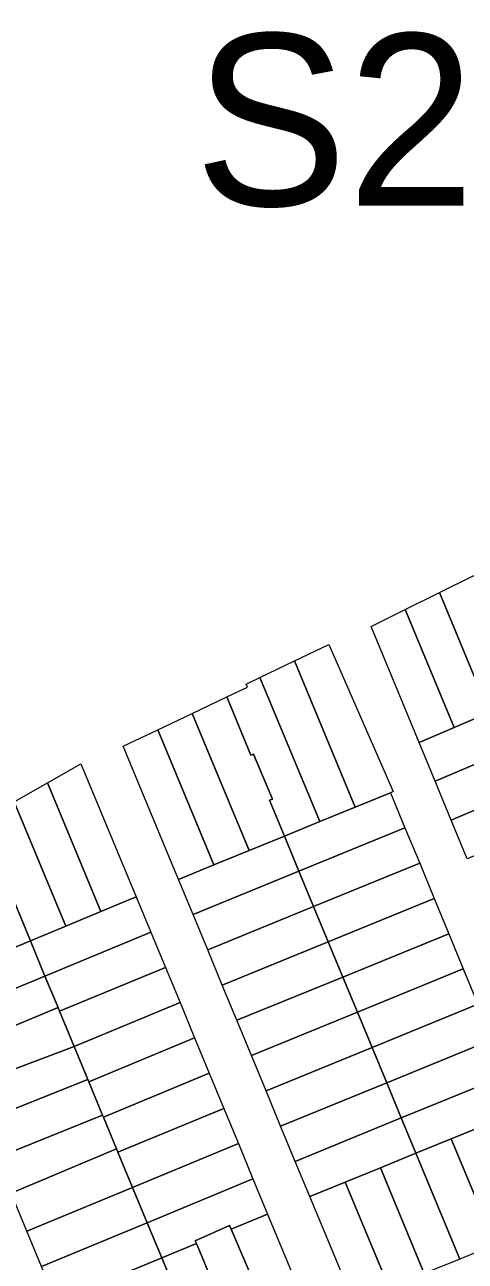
# Model space of a CAD drawing. Header units: metres. Extents: x 3873 to 16340, y -5213 to 3289.
# Drawn here: x 4135.6 to 4251.1, y 2713.3 to 3037.4 of the extents above; entities that cross this region are included whole.
import ezdxf

# ---------------------------------------------------------------- set-up
doc = ezdxf.new("R2010")
doc.units = ezdxf.units.M
for name, color, linetype, lineweight, plot in [('CONTEXTO-MANZANAS', 8, 'Continuous', 0, False), ('CONTEXTO-PARCELAS', 9, 'Continuous', 0, False), ('TEXTO', 7, 'Continuous', 0, False)]:
    doc.layers.add(name, color=color, linetype=linetype, lineweight=lineweight, plot=plot)

msp = doc.modelspace()

# ---------------------------------------------------------------- linework, layer by layer
at = {"layer": 'CONTEXTO-MANZANAS'}
for points in [[(4251.57, 2818.82), (4247.35, 2828.97), (4243.16, 2839.13), (4238.94, 2849.32), (4226.35, 2879.69), (4235.32, 2884.13), (4244.32, 2888.6), (4253.29, 2893.04)], [(4221.82, 2702.57), (4210.32, 2730.29), (4206.5, 2739.5), (4202.66, 2748.75), (4198.85, 2757.97), (4195, 2767.22), (4191.16, 2776.47), (4187.35, 2785.69), (4183.54, 2794.94), (4179.69, 2804.19), (4175.88, 2813.41), (4161.41, 2848.29), (4170.44, 2852.6), (4179.5, 2856.91), (4188.54, 2861.22), (4193.97, 2863.82), (4193.6, 2864.6), (4197.22, 2866.35), (4206.29, 2870.66), (4215.32, 2874.97)], [(4215.32, 2874.97), (4232.13, 2836.41), (4231.41, 2836.13), (4235.25, 2826.88), (4239.1, 2817.63), (4242.91, 2808.41), (4246.72, 2799.16), (4250.54, 2789.94), (4254.38, 2780.69), (4258.22, 2771.44), (4262.04, 2762.22), (4265.88, 2752.97), (4277.35, 2725.25), (4268.1, 2721.47), (4258.85, 2717.69), (4249.6, 2713.91), (4240.32, 2710.13)], [(4132.82, 2833.69), (4141.57, 2838.69), (4150.32, 2843.69), (4164.79, 2808.82), (4168.63, 2799.57), (4172.44, 2790.35), (4176.29, 2781.1), (4180.1, 2771.88), (4183.94, 2762.63), (4187.79, 2753.38), (4191.6, 2744.16), (4195.41, 2734.91), (4199.22, 2725.69), (4210.72, 2697.97), (4201.5, 2694.16), (4192.25, 2690.32), (4183, 2686.47), (4173.79, 2682.66), (4164.54, 2678.82), (4155.32, 2675), (4143.82, 2702.69), (4139.97, 2711.94), (4136.16, 2721.19), (4132.04, 2731.13)]]:
    msp.add_lwpolyline(points, dxfattribs=at)
at = {"layer": 'CONTEXTO-PARCELAS'}
for points in [[(4257.35, 2857.16), (4244.32, 2888.6), (4253.29, 2893.04), (4266.54, 2861.07), (4257.35, 2857.16)], [(4257.35, 2857.16), (4244.32, 2888.6), (4253.29, 2893.04), (4266.54, 2861.07), (4257.35, 2857.16)], [(4257.35, 2857.16), (4244.32, 2888.6), (4253.29, 2893.04), (4266.54, 2861.07), (4257.35, 2857.16)], [(4248.13, 2853.22), (4235.32, 2884.13), (4244.32, 2888.6), (4257.35, 2857.16), (4248.13, 2853.22)], [(4248.13, 2853.22), (4235.32, 2884.13), (4244.32, 2888.6), (4257.35, 2857.16), (4248.13, 2853.22)], [(4248.13, 2853.22), (4235.32, 2884.13), (4244.32, 2888.6), (4257.35, 2857.16), (4248.13, 2853.22)], [(4238.94, 2849.32), (4226.35, 2879.69), (4235.32, 2884.13), (4248.13, 2853.22), (4238.94, 2849.32)], [(4238.94, 2849.32), (4226.35, 2879.69), (4235.32, 2884.13), (4248.13, 2853.22), (4238.94, 2849.32)], [(4238.94, 2849.32), (4226.35, 2879.69), (4235.32, 2884.13), (4248.13, 2853.22), (4238.94, 2849.32)], [(4232.13, 2836.41), (4231.41, 2836.13), (4222.16, 2832.35), (4206.29, 2870.66), (4215.32, 2874.97), (4232.13, 2836.41)], [(4232.13, 2836.41), (4231.41, 2836.13), (4222.16, 2832.35), (4206.29, 2870.66), (4215.32, 2874.97), (4232.13, 2836.41)], [(4232.13, 2836.41), (4231.41, 2836.13), (4222.16, 2832.35), (4206.29, 2870.66), (4215.32, 2874.97), (4232.13, 2836.41)], [(4197.22, 2866.35), (4206.29, 2870.66), (4222.16, 2832.35), (4212.91, 2828.57), (4197.22, 2866.35)], [(4197.22, 2866.35), (4206.29, 2870.66), (4222.16, 2832.35), (4212.91, 2828.57), (4197.22, 2866.35)], [(4197.22, 2866.35), (4206.29, 2870.66), (4222.16, 2832.35), (4212.91, 2828.57), (4197.22, 2866.35)], [(4193.97, 2863.82), (4193.6, 2864.6), (4197.22, 2866.35), (4212.91, 2828.57), (4203.63, 2824.75), (4199.75, 2834.13), (4200.54, 2834.47), (4195.54, 2846.22), (4194.85, 2845.94), (4188.54, 2861.22), (4193.97, 2863.82)], [(4193.97, 2863.82), (4193.6, 2864.6), (4197.22, 2866.35), (4212.91, 2828.57), (4203.63, 2824.75), (4199.75, 2834.13), (4200.54, 2834.47), (4195.54, 2846.22), (4194.85, 2845.94), (4188.54, 2861.22), (4193.97, 2863.82)], [(4193.97, 2863.82), (4193.6, 2864.6), (4197.22, 2866.35), (4212.91, 2828.57), (4203.63, 2824.75), (4199.75, 2834.13), (4200.54, 2834.47), (4195.54, 2846.22), (4194.85, 2845.94), (4188.54, 2861.22), (4193.97, 2863.82)], [(4188.54, 2861.22), (4194.85, 2845.94), (4195.54, 2846.22), (4200.54, 2834.47), (4199.75, 2834.13), (4203.63, 2824.75), (4194.38, 2820.97), (4179.5, 2856.91), (4188.54, 2861.22)], [(4188.54, 2861.22), (4194.85, 2845.94), (4195.54, 2846.22), (4200.54, 2834.47), (4199.75, 2834.13), (4203.63, 2824.75), (4194.38, 2820.97), (4179.5, 2856.91), (4188.54, 2861.22)], [(4188.54, 2861.22), (4194.85, 2845.94), (4195.54, 2846.22), (4200.54, 2834.47), (4199.75, 2834.13), (4203.63, 2824.75), (4194.38, 2820.97), (4179.5, 2856.91), (4188.54, 2861.22)], [(4243.16, 2839.13), (4238.94, 2849.32), (4248.13, 2853.22), (4257.35, 2857.16), (4266.54, 2861.07), (4270.75, 2850.88), (4243.16, 2839.13)], [(4243.16, 2839.13), (4238.94, 2849.32), (4248.13, 2853.22), (4257.35, 2857.16), (4266.54, 2861.07), (4270.75, 2850.88), (4243.16, 2839.13)], [(4243.16, 2839.13), (4238.94, 2849.32), (4248.13, 2853.22), (4257.35, 2857.16), (4266.54, 2861.07), (4270.75, 2850.88), (4243.16, 2839.13)], [(4185.13, 2817.19), (4170.44, 2852.6), (4179.5, 2856.91), (4194.38, 2820.97), (4185.13, 2817.19)], [(4185.13, 2817.19), (4170.44, 2852.6), (4179.5, 2856.91), (4194.38, 2820.97), (4185.13, 2817.19)], [(4185.13, 2817.19), (4170.44, 2852.6), (4179.5, 2856.91), (4194.38, 2820.97), (4185.13, 2817.19)], [(4175.88, 2813.41), (4161.41, 2848.29), (4170.44, 2852.6), (4185.13, 2817.19), (4175.88, 2813.41)], [(4175.88, 2813.41), (4161.41, 2848.29), (4170.44, 2852.6), (4185.13, 2817.19), (4175.88, 2813.41)], [(4175.88, 2813.41), (4161.41, 2848.29), (4170.44, 2852.6), (4185.13, 2817.19), (4175.88, 2813.41)], [(4247.35, 2828.97), (4243.16, 2839.13), (4270.75, 2850.88), (4274.97, 2840.69), (4247.35, 2828.97)], [(4247.35, 2828.97), (4243.16, 2839.13), (4270.75, 2850.88), (4274.97, 2840.69), (4247.35, 2828.97)], [(4247.35, 2828.97), (4243.16, 2839.13), (4270.75, 2850.88), (4274.97, 2840.69), (4247.35, 2828.97)], [(4155.54, 2804.97), (4141.57, 2838.69), (4150.32, 2843.69), (4164.79, 2808.82), (4155.54, 2804.97)], [(4155.54, 2804.97), (4141.57, 2838.69), (4150.32, 2843.69), (4164.79, 2808.82), (4155.54, 2804.97)], [(4155.54, 2804.97), (4141.57, 2838.69), (4150.32, 2843.69), (4164.79, 2808.82), (4155.54, 2804.97)], [(4247.35, 2828.97), (4274.97, 2840.69), (4279.16, 2830.54), (4251.57, 2818.82), (4247.35, 2828.97)], [(4247.35, 2828.97), (4274.97, 2840.69), (4279.16, 2830.54), (4251.57, 2818.82), (4247.35, 2828.97)], [(4247.35, 2828.97), (4274.97, 2840.69), (4279.16, 2830.54), (4251.57, 2818.82), (4247.35, 2828.97)], [(4146.32, 2801.16), (4132.82, 2833.69), (4141.57, 2838.69), (4155.54, 2804.97), (4146.32, 2801.16)], [(4146.32, 2801.16), (4132.82, 2833.69), (4141.57, 2838.69), (4155.54, 2804.97), (4146.32, 2801.16)], [(4146.32, 2801.16), (4132.82, 2833.69), (4141.57, 2838.69), (4155.54, 2804.97), (4146.32, 2801.16)], [(4207.44, 2815.54), (4203.63, 2824.75), (4212.91, 2828.57), (4222.16, 2832.35), (4231.41, 2836.13), (4235.25, 2826.88), (4207.44, 2815.54)], [(4207.44, 2815.54), (4203.63, 2824.75), (4212.91, 2828.57), (4222.16, 2832.35), (4231.41, 2836.13), (4235.25, 2826.88), (4207.44, 2815.54)], [(4207.44, 2815.54), (4203.63, 2824.75), (4212.91, 2828.57), (4222.16, 2832.35), (4231.41, 2836.13), (4235.25, 2826.88), (4207.44, 2815.54)], [(4137.07, 2797.32), (4124.07, 2828.69), (4132.82, 2833.69), (4146.32, 2801.16), (4137.07, 2797.32)], [(4137.07, 2797.32), (4124.07, 2828.69), (4132.82, 2833.69), (4146.32, 2801.16), (4137.07, 2797.32)], [(4137.07, 2797.32), (4124.07, 2828.69), (4132.82, 2833.69), (4146.32, 2801.16), (4137.07, 2797.32)], [(4127.82, 2793.47), (4115.32, 2823.69), (4124.07, 2828.69), (4137.07, 2797.32), (4127.82, 2793.47)], [(4127.82, 2793.47), (4115.32, 2823.69), (4124.07, 2828.69), (4137.07, 2797.32), (4127.82, 2793.47)], [(4127.82, 2793.47), (4115.32, 2823.69), (4124.07, 2828.69), (4137.07, 2797.32), (4127.82, 2793.47)], [(4207.44, 2815.54), (4235.25, 2826.88), (4239.1, 2817.63), (4211.29, 2806.29), (4207.44, 2815.54)], [(4207.44, 2815.54), (4235.25, 2826.88), (4239.1, 2817.63), (4211.29, 2806.29), (4207.44, 2815.54)], [(4207.44, 2815.54), (4235.25, 2826.88), (4239.1, 2817.63), (4211.29, 2806.29), (4207.44, 2815.54)], [(4179.69, 2804.19), (4175.88, 2813.41), (4185.13, 2817.19), (4194.38, 2820.97), (4203.63, 2824.75), (4207.44, 2815.54), (4179.69, 2804.19)], [(4179.69, 2804.19), (4175.88, 2813.41), (4185.13, 2817.19), (4194.38, 2820.97), (4203.63, 2824.75), (4207.44, 2815.54), (4179.69, 2804.19)], [(4179.69, 2804.19), (4175.88, 2813.41), (4185.13, 2817.19), (4194.38, 2820.97), (4203.63, 2824.75), (4207.44, 2815.54), (4179.69, 2804.19)], [(4215.13, 2797.04), (4211.29, 2806.29), (4239.1, 2817.63), (4242.91, 2808.41), (4215.13, 2797.04)], [(4215.13, 2797.04), (4211.29, 2806.29), (4239.1, 2817.63), (4242.91, 2808.41), (4215.13, 2797.04)], [(4215.13, 2797.04), (4211.29, 2806.29), (4239.1, 2817.63), (4242.91, 2808.41), (4215.13, 2797.04)], [(4179.69, 2804.19), (4207.44, 2815.54), (4211.29, 2806.29), (4183.54, 2794.94), (4179.69, 2804.19)], [(4179.69, 2804.19), (4207.44, 2815.54), (4211.29, 2806.29), (4183.54, 2794.94), (4179.69, 2804.19)], [(4179.69, 2804.19), (4207.44, 2815.54), (4211.29, 2806.29), (4183.54, 2794.94), (4179.69, 2804.19)], [(4137.07, 2797.32), (4146.32, 2801.16), (4155.54, 2804.97), (4164.79, 2808.82), (4168.63, 2799.57), (4140.88, 2788.07), (4137.07, 2797.32)], [(4137.07, 2797.32), (4146.32, 2801.16), (4155.54, 2804.97), (4164.79, 2808.82), (4168.63, 2799.57), (4140.88, 2788.07), (4137.07, 2797.32)], [(4137.07, 2797.32), (4146.32, 2801.16), (4155.54, 2804.97), (4164.79, 2808.82), (4168.63, 2799.57), (4140.88, 2788.07), (4137.07, 2797.32)], [(4218.94, 2787.82), (4215.13, 2797.04), (4242.91, 2808.41), (4246.72, 2799.16), (4218.94, 2787.82)], [(4218.94, 2787.82), (4215.13, 2797.04), (4242.91, 2808.41), (4246.72, 2799.16), (4218.94, 2787.82)], [(4218.94, 2787.82), (4215.13, 2797.04), (4242.91, 2808.41), (4246.72, 2799.16), (4218.94, 2787.82)], [(4187.35, 2785.69), (4183.54, 2794.94), (4211.29, 2806.29), (4215.13, 2797.04), (4187.35, 2785.69)], [(4187.35, 2785.69), (4183.54, 2794.94), (4211.29, 2806.29), (4215.13, 2797.04), (4187.35, 2785.69)], [(4187.35, 2785.69), (4183.54, 2794.94), (4211.29, 2806.29), (4215.13, 2797.04), (4187.35, 2785.69)], [(4109.35, 2785.85), (4118.6, 2789.66), (4127.82, 2793.47), (4137.07, 2797.32), (4140.88, 2788.07), (4113.19, 2776.6), (4109.35, 2785.85)], [(4109.35, 2785.85), (4118.6, 2789.66), (4127.82, 2793.47), (4137.07, 2797.32), (4140.88, 2788.07), (4113.19, 2776.6), (4109.35, 2785.85)], [(4109.35, 2785.85), (4118.6, 2789.66), (4127.82, 2793.47), (4137.07, 2797.32), (4140.88, 2788.07), (4113.19, 2776.6), (4109.35, 2785.85)], [(4144.69, 2778.85), (4144.35, 2779.82), (4140.88, 2788.07), (4168.63, 2799.57), (4172.44, 2790.35), (4144.69, 2778.85)], [(4144.69, 2778.85), (4144.35, 2779.82), (4140.88, 2788.07), (4168.63, 2799.57), (4172.44, 2790.35), (4144.69, 2778.85)], [(4144.69, 2778.85), (4144.35, 2779.82), (4140.88, 2788.07), (4168.63, 2799.57), (4172.44, 2790.35), (4144.69, 2778.85)], [(4187.35, 2785.69), (4215.13, 2797.04), (4218.94, 2787.82), (4191.16, 2776.47), (4187.35, 2785.69)], [(4187.35, 2785.69), (4215.13, 2797.04), (4218.94, 2787.82), (4191.16, 2776.47), (4187.35, 2785.69)], [(4187.35, 2785.69), (4215.13, 2797.04), (4218.94, 2787.82), (4191.16, 2776.47), (4187.35, 2785.69)], [(4218.94, 2787.82), (4246.72, 2799.16), (4250.54, 2789.94), (4222.79, 2778.6), (4218.94, 2787.82)], [(4218.94, 2787.82), (4246.72, 2799.16), (4250.54, 2789.94), (4222.79, 2778.6), (4218.94, 2787.82)], [(4218.94, 2787.82), (4246.72, 2799.16), (4250.54, 2789.94), (4222.79, 2778.6), (4218.94, 2787.82)], [(4148.54, 2769.6), (4144.69, 2778.85), (4172.44, 2790.35), (4176.29, 2781.1), (4148.54, 2769.6)], [(4148.54, 2769.6), (4144.69, 2778.85), (4172.44, 2790.35), (4176.29, 2781.1), (4148.54, 2769.6)], [(4148.54, 2769.6), (4144.69, 2778.85), (4172.44, 2790.35), (4176.29, 2781.1), (4148.54, 2769.6)], [(4116.63, 2768.29), (4113.19, 2776.6), (4140.88, 2788.07), (4144.35, 2779.82), (4116.63, 2768.29)], [(4116.63, 2768.29), (4113.19, 2776.6), (4140.88, 2788.07), (4144.35, 2779.82), (4116.63, 2768.29)], [(4116.63, 2768.29), (4113.19, 2776.6), (4140.88, 2788.07), (4144.35, 2779.82), (4116.63, 2768.29)], [(4195, 2767.22), (4191.16, 2776.47), (4218.94, 2787.82), (4222.79, 2778.6), (4195, 2767.22)], [(4195, 2767.22), (4191.16, 2776.47), (4218.94, 2787.82), (4222.79, 2778.6), (4195, 2767.22)], [(4195, 2767.22), (4191.16, 2776.47), (4218.94, 2787.82), (4222.79, 2778.6), (4195, 2767.22)], [(4226.63, 2769.35), (4222.79, 2778.6), (4250.54, 2789.94), (4254.38, 2780.69), (4226.63, 2769.35)], [(4226.63, 2769.35), (4222.79, 2778.6), (4250.54, 2789.94), (4254.38, 2780.69), (4226.63, 2769.35)], [(4226.63, 2769.35), (4222.79, 2778.6), (4250.54, 2789.94), (4254.38, 2780.69), (4226.63, 2769.35)], [(4152.35, 2760.38), (4152.1, 2760.97), (4148.54, 2769.6), (4176.29, 2781.1), (4180.1, 2771.88), (4152.35, 2760.38)], [(4152.35, 2760.38), (4152.1, 2760.97), (4148.54, 2769.6), (4176.29, 2781.1), (4180.1, 2771.88), (4152.35, 2760.38)], [(4152.35, 2760.38), (4152.1, 2760.97), (4148.54, 2769.6), (4176.29, 2781.1), (4180.1, 2771.88), (4152.35, 2760.38)], [(4226.63, 2769.35), (4254.38, 2780.69), (4258.22, 2771.44), (4230.47, 2760.1), (4226.63, 2769.35)], [(4226.63, 2769.35), (4254.38, 2780.69), (4258.22, 2771.44), (4230.47, 2760.1), (4226.63, 2769.35)], [(4226.63, 2769.35), (4254.38, 2780.69), (4258.22, 2771.44), (4230.47, 2760.1), (4226.63, 2769.35)], [(4144.35, 2779.82), (4144.69, 2778.85), (4148.54, 2769.6), (4120.47, 2759.04), (4116.63, 2768.29), (4144.35, 2779.82)], [(4144.35, 2779.82), (4144.69, 2778.85), (4148.54, 2769.6), (4120.47, 2759.04), (4116.63, 2768.29), (4144.35, 2779.82)], [(4144.35, 2779.82), (4144.69, 2778.85), (4148.54, 2769.6), (4120.47, 2759.04), (4116.63, 2768.29), (4144.35, 2779.82)], [(4198.85, 2757.97), (4195, 2767.22), (4222.79, 2778.6), (4226.63, 2769.35), (4198.85, 2757.97)], [(4198.85, 2757.97), (4195, 2767.22), (4222.79, 2778.6), (4226.63, 2769.35), (4198.85, 2757.97)], [(4198.85, 2757.97), (4195, 2767.22), (4222.79, 2778.6), (4226.63, 2769.35), (4198.85, 2757.97)], [(4156.19, 2751.13), (4155.97, 2751.63), (4152.35, 2760.38), (4180.1, 2771.88), (4183.94, 2762.63), (4156.19, 2751.13)], [(4156.19, 2751.13), (4155.97, 2751.63), (4152.35, 2760.38), (4180.1, 2771.88), (4183.94, 2762.63), (4156.19, 2751.13)], [(4156.19, 2751.13), (4155.97, 2751.63), (4152.35, 2760.38), (4180.1, 2771.88), (4183.94, 2762.63), (4156.19, 2751.13)], [(4234.29, 2750.88), (4230.47, 2760.1), (4258.22, 2771.44), (4262.04, 2762.22), (4234.29, 2750.88)], [(4234.29, 2750.88), (4230.47, 2760.1), (4258.22, 2771.44), (4262.04, 2762.22), (4234.29, 2750.88)], [(4234.29, 2750.88), (4230.47, 2760.1), (4258.22, 2771.44), (4262.04, 2762.22), (4234.29, 2750.88)], [(4124.25, 2749.88), (4120.47, 2759.04), (4148.54, 2769.6), (4152.1, 2760.97), (4124.25, 2749.88)], [(4124.25, 2749.88), (4120.47, 2759.04), (4148.54, 2769.6), (4152.1, 2760.97), (4124.25, 2749.88)], [(4124.25, 2749.88), (4120.47, 2759.04), (4148.54, 2769.6), (4152.1, 2760.97), (4124.25, 2749.88)], [(4198.85, 2757.97), (4226.63, 2769.35), (4230.47, 2760.1), (4202.66, 2748.75), (4198.85, 2757.97)], [(4198.85, 2757.97), (4226.63, 2769.35), (4230.47, 2760.1), (4202.66, 2748.75), (4198.85, 2757.97)], [(4198.85, 2757.97), (4226.63, 2769.35), (4230.47, 2760.1), (4202.66, 2748.75), (4198.85, 2757.97)], [(4156.19, 2751.13), (4183.94, 2762.63), (4187.79, 2753.38), (4160, 2741.91), (4159.63, 2742.82), (4156.19, 2751.13)], [(4156.19, 2751.13), (4183.94, 2762.63), (4187.79, 2753.38), (4160, 2741.91), (4159.63, 2742.82), (4156.19, 2751.13)], [(4156.19, 2751.13), (4183.94, 2762.63), (4187.79, 2753.38), (4160, 2741.91), (4159.63, 2742.82), (4156.19, 2751.13)], [(4238.13, 2741.63), (4234.29, 2750.88), (4262.04, 2762.22), (4265.88, 2752.97), (4256.6, 2749.19), (4247.35, 2745.41), (4238.13, 2741.63)], [(4238.13, 2741.63), (4234.29, 2750.88), (4262.04, 2762.22), (4265.88, 2752.97), (4256.6, 2749.19), (4247.35, 2745.41), (4238.13, 2741.63)], [(4238.13, 2741.63), (4234.29, 2750.88), (4262.04, 2762.22), (4265.88, 2752.97), (4256.6, 2749.19), (4247.35, 2745.41), (4238.13, 2741.63)], [(4128.16, 2740.44), (4124.25, 2749.88), (4152.1, 2760.97), (4152.35, 2760.38), (4155.97, 2751.63), (4128.16, 2740.44)], [(4128.16, 2740.44), (4124.25, 2749.88), (4152.1, 2760.97), (4152.35, 2760.38), (4155.97, 2751.63), (4128.16, 2740.44)], [(4128.16, 2740.44), (4124.25, 2749.88), (4152.1, 2760.97), (4152.35, 2760.38), (4155.97, 2751.63), (4128.16, 2740.44)], [(4206.5, 2739.5), (4202.66, 2748.75), (4230.47, 2760.1), (4234.29, 2750.88), (4206.5, 2739.5)], [(4206.5, 2739.5), (4202.66, 2748.75), (4230.47, 2760.1), (4234.29, 2750.88), (4206.5, 2739.5)], [(4206.5, 2739.5), (4202.66, 2748.75), (4230.47, 2760.1), (4234.29, 2750.88), (4206.5, 2739.5)], [(4132.04, 2731.13), (4128.16, 2740.44), (4155.97, 2751.63), (4156.19, 2751.13), (4159.63, 2742.82), (4132.04, 2731.13)], [(4132.04, 2731.13), (4128.16, 2740.44), (4155.97, 2751.63), (4156.19, 2751.13), (4159.63, 2742.82), (4132.04, 2731.13)], [(4132.04, 2731.13), (4128.16, 2740.44), (4155.97, 2751.63), (4156.19, 2751.13), (4159.63, 2742.82), (4132.04, 2731.13)], [(4163.85, 2732.66), (4160, 2741.91), (4187.79, 2753.38), (4191.6, 2744.16), (4163.85, 2732.66)], [(4163.85, 2732.66), (4160, 2741.91), (4187.79, 2753.38), (4191.6, 2744.16), (4163.85, 2732.66)], [(4163.85, 2732.66), (4160, 2741.91), (4187.79, 2753.38), (4191.6, 2744.16), (4163.85, 2732.66)], [(4210.32, 2730.29), (4206.5, 2739.5), (4234.29, 2750.88), (4238.13, 2741.63), (4228.85, 2737.85), (4219.6, 2734.07), (4210.32, 2730.29)], [(4210.32, 2730.29), (4206.5, 2739.5), (4234.29, 2750.88), (4238.13, 2741.63), (4228.85, 2737.85), (4219.6, 2734.07), (4210.32, 2730.29)], [(4210.32, 2730.29), (4206.5, 2739.5), (4234.29, 2750.88), (4238.13, 2741.63), (4228.85, 2737.85), (4219.6, 2734.07), (4210.32, 2730.29)], [(4258.85, 2717.69), (4247.35, 2745.41), (4256.6, 2749.19), (4268.1, 2721.47), (4258.85, 2717.69)], [(4258.85, 2717.69), (4247.35, 2745.41), (4256.6, 2749.19), (4268.1, 2721.47), (4258.85, 2717.69)], [(4258.85, 2717.69), (4247.35, 2745.41), (4256.6, 2749.19), (4268.1, 2721.47), (4258.85, 2717.69)], [(4249.6, 2713.91), (4238.13, 2741.63), (4247.35, 2745.41), (4258.85, 2717.69), (4249.6, 2713.91)], [(4249.6, 2713.91), (4238.13, 2741.63), (4247.35, 2745.41), (4258.85, 2717.69), (4249.6, 2713.91)], [(4249.6, 2713.91), (4238.13, 2741.63), (4247.35, 2745.41), (4258.85, 2717.69), (4249.6, 2713.91)], [(4132.04, 2731.13), (4159.63, 2742.82), (4160, 2741.91), (4163.85, 2732.66), (4136.16, 2721.19), (4132.04, 2731.13)], [(4132.04, 2731.13), (4159.63, 2742.82), (4160, 2741.91), (4163.85, 2732.66), (4136.16, 2721.19), (4132.04, 2731.13)], [(4132.04, 2731.13), (4159.63, 2742.82), (4160, 2741.91), (4163.85, 2732.66), (4136.16, 2721.19), (4132.04, 2731.13)], [(4167.69, 2723.41), (4163.85, 2732.66), (4191.6, 2744.16), (4195.41, 2734.91), (4167.69, 2723.41)], [(4167.69, 2723.41), (4163.85, 2732.66), (4191.6, 2744.16), (4195.41, 2734.91), (4167.69, 2723.41)], [(4167.69, 2723.41), (4163.85, 2732.66), (4191.6, 2744.16), (4195.41, 2734.91), (4167.69, 2723.41)], [(4228.85, 2737.85), (4238.13, 2741.63), (4249.6, 2713.91), (4240.32, 2710.13), (4228.85, 2737.85)], [(4228.85, 2737.85), (4238.13, 2741.63), (4249.6, 2713.91), (4240.32, 2710.13), (4228.85, 2737.85)], [(4228.85, 2737.85), (4238.13, 2741.63), (4249.6, 2713.91), (4240.32, 2710.13), (4228.85, 2737.85)], [(4219.6, 2734.07), (4228.85, 2737.85), (4240.32, 2710.13), (4231.07, 2706.35), (4219.6, 2734.07)], [(4219.6, 2734.07), (4228.85, 2737.85), (4240.32, 2710.13), (4231.07, 2706.35), (4219.6, 2734.07)], [(4219.6, 2734.07), (4228.85, 2737.85), (4240.32, 2710.13), (4231.07, 2706.35), (4219.6, 2734.07)], [(4136.16, 2721.19), (4163.85, 2732.66), (4167.69, 2723.41), (4139.97, 2711.94), (4136.16, 2721.19)], [(4136.16, 2721.19), (4163.85, 2732.66), (4167.69, 2723.41), (4139.97, 2711.94), (4136.16, 2721.19)], [(4136.16, 2721.19), (4163.85, 2732.66), (4167.69, 2723.41), (4139.97, 2711.94), (4136.16, 2721.19)], [(4189.69, 2721.72), (4189.29, 2722.72), (4180.25, 2718.66), (4180.57, 2717.94), (4171.5, 2714.19), (4167.69, 2723.41), (4195.41, 2734.91), (4199.22, 2725.69), (4189.69, 2721.72)], [(4189.69, 2721.72), (4189.29, 2722.72), (4180.25, 2718.66), (4180.57, 2717.94), (4171.5, 2714.19), (4167.69, 2723.41), (4195.41, 2734.91), (4199.22, 2725.69), (4189.69, 2721.72)], [(4189.69, 2721.72), (4189.29, 2722.72), (4180.25, 2718.66), (4180.57, 2717.94), (4171.5, 2714.19), (4167.69, 2723.41), (4195.41, 2734.91), (4199.22, 2725.69), (4189.69, 2721.72)], [(4221.82, 2702.57), (4210.32, 2730.29), (4219.6, 2734.07), (4231.07, 2706.35), (4221.82, 2702.57)], [(4221.82, 2702.57), (4210.32, 2730.29), (4219.6, 2734.07), (4231.07, 2706.35), (4221.82, 2702.57)], [(4221.82, 2702.57), (4210.32, 2730.29), (4219.6, 2734.07), (4231.07, 2706.35), (4221.82, 2702.57)], [(4189.69, 2721.72), (4199.22, 2725.69), (4210.72, 2697.97), (4201.5, 2694.16), (4189.69, 2721.72)], [(4189.69, 2721.72), (4199.22, 2725.69), (4210.72, 2697.97), (4201.5, 2694.16), (4189.69, 2721.72)], [(4189.69, 2721.72), (4199.22, 2725.69), (4210.72, 2697.97), (4201.5, 2694.16), (4189.69, 2721.72)], [(4167.69, 2723.41), (4171.5, 2714.19), (4162.29, 2710.35), (4153.07, 2706.54), (4143.82, 2702.69), (4139.97, 2711.94), (4167.69, 2723.41)], [(4167.69, 2723.41), (4171.5, 2714.19), (4162.29, 2710.35), (4153.07, 2706.54), (4143.82, 2702.69), (4139.97, 2711.94), (4167.69, 2723.41)], [(4167.69, 2723.41), (4171.5, 2714.19), (4162.29, 2710.35), (4153.07, 2706.54), (4143.82, 2702.69), (4139.97, 2711.94), (4167.69, 2723.41)], [(4180.57, 2717.94), (4180.25, 2718.66), (4189.29, 2722.72), (4189.69, 2721.72), (4201.5, 2694.16), (4192.25, 2690.32), (4188.47, 2699), (4180.57, 2717.94)], [(4180.57, 2717.94), (4180.25, 2718.66), (4189.29, 2722.72), (4189.69, 2721.72), (4201.5, 2694.16), (4192.25, 2690.32), (4188.47, 2699), (4180.57, 2717.94)], [(4180.57, 2717.94), (4180.25, 2718.66), (4189.29, 2722.72), (4189.69, 2721.72), (4201.5, 2694.16), (4192.25, 2690.32), (4188.47, 2699), (4180.57, 2717.94)], [(4180.57, 2717.94), (4188.47, 2699), (4192.25, 2690.32), (4183, 2686.47), (4171.5, 2714.19), (4180.57, 2717.94)], [(4180.57, 2717.94), (4188.47, 2699), (4192.25, 2690.32), (4183, 2686.47), (4171.5, 2714.19), (4180.57, 2717.94)], [(4180.57, 2717.94), (4188.47, 2699), (4192.25, 2690.32), (4183, 2686.47), (4171.5, 2714.19), (4180.57, 2717.94)], [(4173.79, 2682.66), (4162.29, 2710.35), (4171.5, 2714.19), (4183, 2686.47), (4173.79, 2682.66)], [(4173.79, 2682.66), (4162.29, 2710.35), (4171.5, 2714.19), (4183, 2686.47), (4173.79, 2682.66)], [(4173.79, 2682.66), (4162.29, 2710.35), (4171.5, 2714.19), (4183, 2686.47), (4173.79, 2682.66)]]:
    msp.add_lwpolyline(points, dxfattribs=at)

# ---------------------------------------------------------------- texts
at = {"layer": 'TEXTO'}
msp.add_text('S2-04 PLAZA MAYOR FUNDACIONAL (sobre contexto real)', height=45, dxfattribs=at).set_placement((4180, 2990))

doc.saveas('drawing.dxf')
